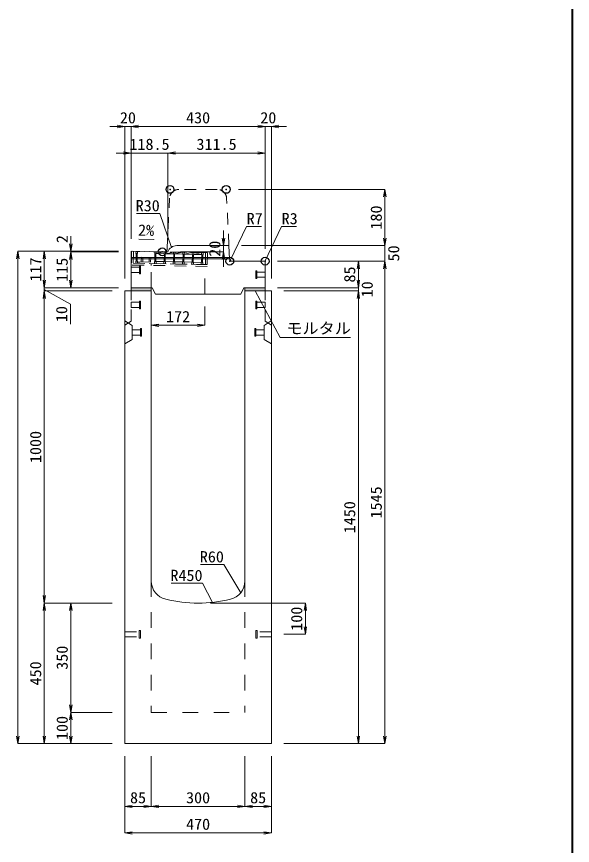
# Model space of a CAD drawing. Units: millimetres at full size. Extents: x -1809 to 57027, y -20349 to 17321.
# Drawn here: x 22818 to 24600, y -15422 to -12767 of the extents above; entities that cross this region are included whole.
import ezdxf
from ezdxf.enums import TextEntityAlignment as Align

# ---------------------------------------------------------------- set-up
doc = ezdxf.new("R2010")
doc.units = ezdxf.units.MM
doc.header["$LTSCALE"] = 50
doc.header["$PDMODE"] = 32
doc.header["$PDSIZE"] = 25
doc.linetypes.add('USER1', pattern=[2, 1, -1])
doc.linetypes.add('USER2', pattern=[1.35, 0.75, -0.6])
for name, color, linetype, lineweight in [('インサート', 3, 'USER2', 9), ('グレーチング', 7, 'USER2', 9), ('モルタル', 7, 'Continuous', 9), ('受枠', 3, 'USER2', 9), ('図枠', 7, 'Continuous', 5), ('寸法線', 7, 'Continuous', 13), ('引出線', 4, 'Continuous', 13), ('本体', 2, 'Continuous', 13), ('目地', 132, 'Continuous', 9)]:
    doc.layers.add(name, color=color, linetype=linetype, lineweight=lineweight)
doc.layers.add('作業エリア', color=11, linetype='Continuous')
doc.styles.add('ＭＳ 明朝', font='')
doc.styles.get('ＭＳ 明朝').set_extended_font_data('MS Mincho')

# ---------------------------------------------------------------- blocks, each defined once
blk = doc.blocks.new('open_arrow')
at = {"color": 0, "linetype": 'Continuous', "lineweight": -2}
blk.add_lwpolyline([(7.5, 1.25), (0, 0), (7.5, -1.25)], dxfattribs=at)

msp = doc.modelspace()

# ---------------------------------------------------------------- hatches: boundary and pattern name
at = {"layer": 'モルタル'}
for points in [[(23250, -13646.05), (23250, -13636.05), (23185, -13636.05), (23185, -13646.05)], [(23615, -13646.05), (23615, -13636.05), (23550, -13636.05), (23550, -13646.05)]]:
    msp.add_hatch(color=256, dxfattribs=at).paths.add_polyline_path(points)

# ---------------------------------------------------------------- linework, layer by layer
at = {"layer": 'インサート'}
for p, q in [((23185, -13570.55), (23212, -13570.55)), ((23185, -13570.55), (23185, -13587.55)), ((23185, -13587.55), (23212, -13587.55)), ((23215, -13566.55), (23212, -13566.55)), ((23212, -13566.55), (23212, -13591.55)), ((23212, -13591.55), (23215, -13591.55)), ((23215, -13591.55), (23215, -13566.55)), ((23585, -13581.55), (23588, -13581.55)), ((23585, -13606.55), (23585, -13581.55)), ((23588, -13581.55), (23588, -13606.55)), ((23615, -13585.55), (23588, -13585.55)), ((23615, -13585.55), (23615, -13602.55)), ((23588, -13606.55), (23585, -13606.55)), ((23615, -13602.55), (23588, -13602.55)), ((23185, -13682.55), (23212, -13682.55)), ((23185, -13682.55), (23185, -13699.55)), ((23215, -13678.55), (23212, -13678.55)), ((23212, -13678.55), (23212, -13703.55)), ((23215, -13703.55), (23215, -13678.55)), ((23585, -13678.55), (23588, -13678.55)), ((23585, -13703.55), (23585, -13678.55)), ((23588, -13678.55), (23588, -13703.55)), ((23615, -13682.55), (23588, -13682.55)), ((23615, -13682.55), (23615, -13699.55)), ((23185, -13699.55), (23212, -13699.55)), ((23212, -13703.55), (23215, -13703.55)), ((23588, -13703.55), (23585, -13703.55)), ((23615, -13699.55), (23588, -13699.55)), ((23188.2, -13770.55), (23215.2, -13770.55)), ((23188.2, -13770.55), (23188.2, -13787.55)), ((23218.2, -13766.55), (23215.2, -13766.55)), ((23215.2, -13766.55), (23215.2, -13791.55)), ((23218.2, -13791.55), (23218.2, -13766.55)), ((23581.8, -13766.55), (23584.8, -13766.55)), ((23581.8, -13791.55), (23581.8, -13766.55)), ((23584.8, -13766.55), (23584.8, -13791.55)), ((23611.8, -13770.55), (23584.8, -13770.55)), ((23611.8, -13770.55), (23611.8, -13787.55)), ((23188.2, -13787.55), (23215.2, -13787.55)), ((23215.2, -13791.55), (23218.2, -13791.55)), ((23584.8, -13791.55), (23581.8, -13791.55)), ((23611.8, -13787.55), (23584.8, -13787.55)), ((23211, -14758.55), (23211, -14733.55)), ((23211, -14733.55), (23215, -14733.55)), ((23215, -14758.55), (23215, -14733.55)), ((23585, -14733.55), (23589, -14733.55)), ((23585, -14733.55), (23585, -14758.55)), ((23589, -14733.55), (23589, -14758.55)), ((23165, -14737.55), (23211, -14737.55)), ((23165, -14754.55), (23165, -14737.55)), ((23165, -14754.55), (23211, -14754.55)), ((23215, -14758.55), (23211, -14758.55)), ((23589, -14758.55), (23585, -14758.55)), ((23635, -14737.55), (23589, -14737.55)), ((23635, -14754.55), (23589, -14754.55)), ((23635, -14737.55), (23635, -14754.55))]:
    msp.add_line(p, q, dxfattribs=at)
at = {"layer": 'グレーチング'}
for p, q in [((23201, -13519.37), (23200.88, -13525.37)), ((23200.88, -13525.37), (23201.86, -13526.39)), ((23415.95, -13523.67), (23201, -13519.37)), ((23201.86, -13526.39), (23201.38, -13550.39)), ((23204.86, -13526.45), (23204.38, -13550.45)), ((23205.88, -13525.47), (23204.86, -13526.45)), ((23206, -13519.47), (23205.88, -13525.47)), ((23218.12, -13538.22), (23217.82, -13553.22)), ((23218.12, -13538.22), (23248.12, -13538.82)), ((23223.12, -13538.32), (23222.82, -13553.32)), ((23243.12, -13538.72), (23242.82, -13553.72)), ((23248.12, -13538.82), (23247.82, -13553.82)), ((23260.98, -13520.57), (23260.86, -13526.57)), ((23260.86, -13526.57), (23261.84, -13527.59)), ((23261.84, -13527.59), (23261.36, -13551.59)), ((23264.84, -13527.65), (23264.36, -13551.65)), ((23265.86, -13526.67), (23264.84, -13527.65)), ((23265.98, -13520.67), (23265.86, -13526.67)), ((23265.86, -13526.67), (23290.98, -13521.17)), ((23265.86, -13526.67), (23290.86, -13527.17)), ((23290.98, -13521.17), (23290.86, -13527.17)), ((23290.86, -13527.17), (23291.84, -13528.19)), ((23291.84, -13528.19), (23291.36, -13552.19)), ((23294.84, -13528.25), (23294.36, -13552.25)), ((23295.86, -13527.27), (23294.84, -13528.25)), ((23295.98, -13521.27), (23295.86, -13527.27)), ((23295.86, -13527.27), (23320.97, -13521.77)), ((23295.86, -13527.27), (23320.85, -13527.77)), ((23320.97, -13521.77), (23320.85, -13527.77)), ((23320.85, -13527.77), (23321.83, -13528.79)), ((23321.83, -13528.79), (23321.35, -13552.79)), ((23324.83, -13528.85), (23324.35, -13552.85)), ((23325.85, -13527.87), (23324.83, -13528.85)), ((23325.97, -13521.87), (23325.85, -13527.87)), ((23325.85, -13527.87), (23350.97, -13522.37)), ((23325.85, -13527.87), (23350.85, -13528.37)), ((23350.97, -13522.37), (23350.85, -13528.37)), ((23350.85, -13528.37), (23351.83, -13529.39)), ((23351.83, -13529.39), (23351.35, -13553.39)), ((23354.83, -13529.45), (23354.35, -13553.45)), ((23355.85, -13528.47), (23354.83, -13529.45)), ((23355.97, -13522.47), (23355.85, -13528.47)), ((23355.85, -13528.47), (23380.96, -13522.97)), ((23355.85, -13528.47), (23380.84, -13528.97)), ((23380.96, -13522.97), (23380.84, -13528.97)), ((23380.84, -13528.97), (23381.82, -13529.99)), ((23381.82, -13529.99), (23381.34, -13553.99)), ((23384.82, -13530.05), (23384.34, -13554.05)), ((23385.84, -13529.07), (23384.82, -13530.05)), ((23385.96, -13523.07), (23385.84, -13529.07)), ((23385.84, -13529.07), (23410.95, -13523.57)), ((23385.84, -13529.07), (23410.83, -13529.57)), ((23410.95, -13523.57), (23410.83, -13529.57)), ((23410.83, -13529.57), (23411.81, -13530.59)), ((23411.81, -13530.59), (23411.33, -13554.59)), ((23414.81, -13530.65), (23414.33, -13554.65)), ((23415.83, -13529.67), (23414.81, -13530.65)), ((23415.95, -13523.67), (23415.83, -13529.67)), ((23200.24, -13557.37), (23200.36, -13551.37)), ((23415.19, -13561.67), (23200.24, -13557.37)), ((23200.36, -13551.37), (23201.38, -13550.39)), ((23205.36, -13551.47), (23204.38, -13550.45)), ((23205.24, -13557.47), (23205.36, -13551.47)), ((23205.33, -13552.97), (23260.31, -13554.07)), ((23260.22, -13558.57), (23260.34, -13552.57)), ((23260.34, -13552.57), (23261.36, -13551.59)), ((23264.36, -13551.65), (23291.36, -13552.19)), ((23265.34, -13552.67), (23264.36, -13551.65)), ((23265.22, -13558.67), (23265.34, -13552.67)), ((23290.22, -13559.17), (23290.34, -13553.17)), ((23290.34, -13553.17), (23291.36, -13552.19)), ((23295.34, -13553.27), (23294.36, -13552.25)), ((23294.36, -13552.25), (23321.35, -13552.79)), ((23295.22, -13559.27), (23295.34, -13553.27)), ((23320.21, -13559.77), (23320.33, -13553.77)), ((23320.33, -13553.77), (23321.35, -13552.79)), ((23325.33, -13553.87), (23324.35, -13552.85)), ((23324.35, -13552.85), (23351.35, -13553.39)), ((23325.21, -13559.87), (23325.33, -13553.87)), ((23350.21, -13560.37), (23350.33, -13554.37)), ((23350.33, -13554.37), (23351.35, -13553.39)), ((23355.33, -13554.47), (23354.35, -13553.45)), ((23354.35, -13553.45), (23381.34, -13553.99)), ((23355.21, -13560.47), (23355.33, -13554.47)), ((23380.2, -13560.97), (23380.32, -13554.97)), ((23380.32, -13554.97), (23381.34, -13553.99)), ((23385.32, -13555.07), (23384.34, -13554.05)), ((23384.34, -13554.05), (23411.33, -13554.59)), ((23385.2, -13561.07), (23385.32, -13555.07)), ((23410.19, -13561.57), (23410.31, -13555.57)), ((23410.31, -13555.57), (23411.33, -13554.59)), ((23415.31, -13555.67), (23414.33, -13554.65)), ((23415.19, -13561.67), (23415.31, -13555.67))]:
    msp.add_line(p, q, dxfattribs=at)
at = {"layer": 'モルタル'}
for points in [[(23185, -13636.05), (23250, -13636.05), (23250, -13646.05), (23185, -13646.05)], [(23550, -13636.05), (23615, -13636.05), (23615, -13646.05), (23550, -13646.05)]]:
    msp.add_lwpolyline(points, close=True, dxfattribs=at)
at = {"layer": '作業エリア'}
for p in [(23310, -13321.05), (23490, -13321.05), (23285, -13521.05), (23501.5, -13551.05), (23615, -13551.05)]:
    msp.add_point(p, dxfattribs=at)
at = {"layer": '受枠'}
for p, q in [((23187, -13519.09), (23186.12, -13563.08)), ((23429.95, -13523.95), (23187, -13519.09)), ((23193, -13519.21), (23192.24, -13557.21)), ((23423.95, -13523.83), (23423.19, -13561.83)), ((23429.95, -13523.95), (23429.07, -13567.94)), ((23429.07, -13567.94), (23186.12, -13563.08)), ((23192.24, -13557.21), (23429.19, -13561.95)), ((23249.23, -13558.35), (23249.11, -13564.34))]:
    msp.add_line(p, q, dxfattribs=at)
at = {"layer": '図枠', "lineweight": 40}
msp.add_line((24600, -18146.05), (24600, -1526.05), dxfattribs=at)
at = {"layer": '寸法線'}
for p, q in [((23233, -13119.38), (23117, -13119.38)), ((23165, -13606.03), (23165, -13119.38)), ((23185, -13119.38), (23615, -13119.38)), ((23185, -13479.03), (23185, -13119.38)), ((23185, -13479.03), (23185, -13119.38)), ((23567, -13119.38), (23683, -13119.38)), ((23615, -13511.03), (23615, -13119.38)), ((23615, -13511.03), (23615, -13119.38)), ((23635, -13606.03), (23635, -13119.38)), ((23351.37, -13204.38), (23137, -13204.38)), ((23185, -13479.03), (23185, -13204.38)), ((23303.37, -13481.03), (23303.37, -13204.38)), ((23615, -13204.38), (23303.37, -13204.38)), ((23303.37, -13481.03), (23303.37, -13204.38)), ((23615, -13511.03), (23615, -13204.38)), ((23530.02, -13321.05), (23998.78, -13321.05)), ((23998.78, -13321.05), (23998.78, -13501.05)), ((23481.36, -13569.05), (23481.36, -13453.05)), ((23998.78, -13453.05), (23998.78, -13599.05)), ((22992.06, -13471.05), (22992.06, -13569.05)), ((23371.67, -13501.05), (23481.36, -13501.05)), ((23539.02, -13501.05), (23998.78, -13501.05)), ((23539.02, -13501.05), (23998.78, -13501.05)), ((22822.06, -15096.05), (22822.06, -13519.05)), ((23144.98, -13519.05), (22822.06, -13519.05)), ((22907.06, -13519.05), (22907.06, -13636.05)), ((23144.98, -13519.05), (22907.06, -13519.05)), ((23144.98, -13519.05), (22992.06, -13519.05)), ((23144.98, -13521.05), (22992.06, -13521.05)), ((22992.06, -13521.05), (22992.06, -13636.05)), ((23144.98, -13521.05), (22992.06, -13521.05)), ((23343.39, -13521.05), (23481.36, -13521.05)), ((23655.02, -13551.05), (23998.78, -13551.05)), ((23655.02, -13551.05), (23913.78, -13551.05)), ((23655.02, -13551.05), (23998.78, -13551.05)), ((23913.78, -13551.05), (23913.78, -13636.05)), ((23998.78, -13551.05), (23998.78, -15096.05)), ((22907.06, -13588.05), (22907.06, -13694.05)), ((23913.78, -13588.05), (23913.78, -13694.05)), ((23144.98, -13636.05), (22907.06, -13636.05)), ((23144.98, -13636.05), (22907.06, -13636.05)), ((22907.06, -13641.05), (22990.47, -13688.34)), ((23144.98, -13636.05), (22992.06, -13636.05)), ((23655.02, -13636.05), (23913.78, -13636.05)), ((23655.02, -13636.05), (23913.78, -13636.05)), ((23124.98, -13646.05), (22907.06, -13646.05)), ((22907.06, -13646.05), (22907.06, -14646.05)), ((23124.98, -13646.05), (22907.06, -13646.05)), ((23675.02, -13646.05), (23913.78, -13646.05)), ((23675.02, -13646.05), (23913.78, -13646.05)), ((23913.78, -13646.05), (23913.78, -15096.05)), ((22990.47, -13688.34), (22990.47, -13752.41)), ((23422, -13696.07), (23422, -13756.28)), ((23250, -13756.28), (23422, -13756.28)), ((23124.98, -14646.05), (22907.06, -14646.05)), ((22907.06, -15096.05), (22907.06, -14646.05)), ((23124.98, -14646.05), (22907.06, -14646.05)), ((22992.06, -14646.05), (22992.06, -14996.05)), ((23124.98, -14646.05), (22992.06, -14646.05)), ((23440.02, -14646.05), (23743.78, -14646.05)), ((23743.78, -14646.05), (23743.78, -14746.05)), ((23675.02, -14746.05), (23743.78, -14746.05)), ((23124.98, -14996.05), (22992.06, -14996.05)), ((22992.06, -14996.05), (22992.06, -15096.05)), ((23124.98, -14996.05), (22992.06, -14996.05)), ((23124.98, -15096.05), (22822.06, -15096.05)), ((23124.98, -15096.05), (22907.06, -15096.05)), ((23124.98, -15096.05), (22992.06, -15096.05)), ((23675.02, -15096.05), (23913.78, -15096.05)), ((23675.02, -15096.05), (23998.78, -15096.05)), ((23165, -15136.07), (23165, -15297.21)), ((23165, -15136.07), (23165, -15382.21)), ((23250, -15136.07), (23250, -15297.21)), ((23250, -15136.07), (23250, -15297.21)), ((23550, -15136.07), (23550, -15297.21)), ((23550, -15136.07), (23550, -15297.21)), ((23635, -15136.07), (23635, -15297.21)), ((23635, -15136.07), (23635, -15382.21)), ((23165, -15297.21), (23250, -15297.21)), ((23250, -15297.21), (23550, -15297.21)), ((23550, -15297.21), (23635, -15297.21)), ((23165, -15382.21), (23635, -15382.21))]:
    msp.add_line(p, q, dxfattribs=at)
at = {"layer": '引出線'}
for points in [[(23314.33, -13506.56), (23277.1, -13398.16), (23202.43, -13398.16)], [(23503.33, -13549.13), (23555.62, -13439.6), (23603.55, -13439.6)], [(23614.12, -13551.93), (23667.75, -13439.6), (23715.48, -13439.6)], [(23258.5, -13480.93), (23209.76, -13479.95), (23258.5, -13480.93)], [(23582.5, -13646.05), (23663.13, -13795.08), (23889.05, -13795.08)], [(23537.07, -14612.74), (23482.66, -14522.84), (23407.98, -14522.84)], [(23446.44, -14643.65), (23414.22, -14582.51), (23313.21, -14582.51)]]:
    msp.add_lwpolyline(points, dxfattribs=at)
at = {"layer": '本体', "linetype": 'USER2'}
for p, q in [((23461.46, -13321.05), (23338.54, -13321.05)), ((23300.33, -13514.4), (23308.57, -13349.56)), ((23499, -13501.05), (23491.43, -13349.56))]:
    msp.add_line(p, q, dxfattribs=at)
at = {"layer": '本体'}
for p, q in [((23499, -13501.05), (23331.65, -13501.05)), ((23501.17, -13544.4), (23499, -13501.05)), ((23185, -13636.05), (23185, -13519.05)), ((23185, -13519.05), (23285, -13521.05)), ((23285, -13521.05), (23303.37, -13521.05)), ((23612, -13551.05), (23508.16, -13551.05)), ((23615, -13636.05), (23615, -13554.05)), ((23253, -13636.05), (23185, -13636.05)), ((23253, -13636.05), (23263, -13656.05)), ((23547, -13636.05), (23537, -13656.05)), ((23615, -13636.05), (23547, -13636.05)), ((23165, -13646.05), (23165, -15096.05)), ((23165, -13646.05), (23250, -13646.05)), ((23250, -13646.05), (23250, -14575.53)), ((23537, -13656.05), (23263, -13656.05)), ((23550, -13646.05), (23635, -13646.05)), ((23550, -13646.05), (23550, -14575.53)), ((23635, -13646.05), (23635, -15096.05)), ((23165, -15096.05), (23635, -15096.05))]:
    msp.add_line(p, q, dxfattribs=at)
at = {"layer": '本体', "linetype": 'USER1'}
for p, q in [((23250, -13636.05), (23250, -13558.36)), ((23422, -13656.05), (23422, -13561.8))]:
    msp.add_line(p, q, dxfattribs=at)
at = {"layer": '本体', "linetype": 'USER2', "lineweight": 9}
for p, q in [((23185, -13743.05), (23185, -13646.05)), ((23615, -13743.05), (23615, -13646.05)), ((23165, -13755.55), (23185, -13743.05)), ((23635, -13755.55), (23615, -13743.05))]:
    msp.add_line(p, q, dxfattribs=at)
at = {"layer": '本体', "lineweight": 9}
for p, q in [((23165, -13742.05), (23188.2, -13756.55)), ((23634.58, -13742.31), (23611.8, -13756.55)), ((23188.2, -13756.55), (23188.2, -13801.55)), ((23611.8, -13756.55), (23611.8, -13801.55)), ((23188.2, -13801.55), (23165, -13816.05)), ((23611.8, -13801.55), (23635, -13816.05))]:
    msp.add_line(p, q, dxfattribs=at)
at = {"layer": '本体', "linetype": 'USER1', "lineweight": 15}
for p, q in [((23250, -14575.53), (23250, -14996.05)), ((23550, -14575.53), (23550, -14996.05)), ((23250, -14996.05), (23550, -14996.05))]:
    msp.add_line(p, q, dxfattribs=at)
at = {"layer": '本体', "linetype": 'USER2'}
for centre, radius, start, end in [((23338.54, -13351.05), 30, 90, 177.13759), ((23461.46, -13351.05), 30, 2.86241, 90), ((23293.34, -13514.05), 7, 270, 357.13759)]:
    msp.add_arc(centre, radius, start, end, dxfattribs=at)
at = {"layer": '本体'}
for centre, radius, start, end in [((23331.65, -13531.05), 30, 90, 160.52878), ((23508.16, -13544.05), 7, 182.86241, 270), ((23612, -13554.05), 3, 0, 90), ((23310, -14575.53), 60, 180, 256.65764), ((23490, -14575.53), 60, 283.34236, 0), ((23400, -14196.05), 450, 256.65764, 283.34236)]:
    msp.add_arc(centre, radius, start, end, dxfattribs=at)
at = {"layer": '目地'}
for p, q in [((23185, -13539.05), (23500.9, -13539.05)), ((23185, -13543.05), (23501.1, -13543.05))]:
    msp.add_line(p, q, dxfattribs=at)

# ---------------------------------------------------------------- block references
at = {"layer": '寸法線', "xscale": 3.2, "yscale": 3.2}
for p, rotation in [((23165, -13119.38), 180), ((23615, -13119.38), 180), ((23615, -13119.38), 180), ((23185, -13204.38), 180), ((23615, -13204.38), 180), ((23998.78, -13321.05), 270), ((23481.36, -13501.05), 90), ((23998.78, -13501.05), 90), ((23998.78, -13501.05), 90), ((22992.06, -13519.05), 90), ((22822.06, -13519.05), 270), ((22907.06, -13519.05), 270), ((22992.06, -13521.05), 270), ((22992.06, -13521.05), 270), ((23481.36, -13521.05), 270), ((23913.78, -13551.05), 270), ((23998.78, -13551.05), 270), ((23998.78, -13551.05), 270), ((22907.06, -13636.05), 90), ((22907.06, -13636.05), 90), ((22992.06, -13636.05), 90), ((23913.78, -13636.05), 90), ((23913.78, -13636.05), 90), ((22907.06, -13646.05), 270), ((22907.06, -13646.05), 270), ((23913.78, -13646.05), 270), ((23913.78, -13646.05), 270), ((23422, -13756.28), 180), ((22907.06, -14646.05), 90), ((22907.06, -14646.05), 270), ((22992.06, -14646.05), 270), ((23743.78, -14646.05), 270), ((23743.78, -14746.05), 90), ((22992.06, -14996.05), 90), ((22992.06, -14996.05), 270), ((22822.06, -15096.05), 90), ((22907.06, -15096.05), 90), ((22992.06, -15096.05), 90), ((23913.78, -15096.05), 90), ((23998.78, -15096.05), 90), ((23250, -15297.21), 180), ((23550, -15297.21), 180), ((23635, -15297.21), 180), ((23635, -15382.21), 180)]:
    msp.add_blockref('open_arrow', p, dxfattribs=dict(at, rotation=rotation))
for p in [(23185, -13119.38), (23185, -13119.38), (23635, -13119.38), (23303.37, -13204.38), (23303.37, -13204.38), (23250, -13756.28), (23165, -15297.21), (23250, -15297.21), (23550, -15297.21), (23165, -15382.21)]:
    msp.add_blockref('open_arrow', p, dxfattribs=at)
at = {"layer": '引出線', "xscale": 0.0533, "yscale": 0.0533}
for p, rotation in [((23258.5, -13480.93), 178.9), ((23314.33, -13506.56), 109), ((23503.33, -13549.13), 64.5), ((23614.12, -13551.93), 64.5), ((23582.5, -13646.05), 298.4), ((23537.07, -14612.74), 121.2), ((23446.44, -14643.65), 117.8)]:
    msp.add_blockref('open_arrow', p, dxfattribs=dict(at, rotation=rotation))

# ---------------------------------------------------------------- texts
at = {"layer": '寸法線', "style": 'ＭＳ 明朝', "width": 1.05}
for s, p in [('20', (23175, -13091.36)), ('430', (23400, -13091.36)), ('20', (23625, -13091.36)), ('118.5', (23244.18, -13176.36)), ('311.5', (23459.18, -13176.36)), ('172', (23336, -13728.26)), ('85', (23207.5, -15269.19)), ('300', (23400, -15269.19)), ('85', (23592.5, -15269.19)), ('470', (23400, -15354.19))]:
    msp.add_text(s, height=36.03, dxfattribs=at).set_placement(p, align=Align.MIDDLE_CENTER)
for s, p in [('180', (23970.76, -13411.05)), ('2', (22964.06, -13480.2)), ('20', (23453.34, -13511.05)), ('50', (24026.8, -13526.05)), ('117', (22879.04, -13577.55)), ('115', (22964.04, -13578.55)), ('85', (23885.76, -13593.55)), ('10', (23941.8, -13641.05)), ('10', (22962.45, -13720.38)), ('1000', (22879.04, -14146.05)), ('1545', (23970.76, -14323.55)), ('1450', (23885.76, -14371.05)), ('100', (23715.76, -14696.05)), ('350', (22964.04, -14821.05)), ('450', (22879.04, -14871.05)), ('100', (22964.04, -15046.05))]:
    msp.add_text(s, height=36.03, rotation=90, dxfattribs=at).set_placement(p, align=Align.MIDDLE_CENTER)
at = {"layer": '引出線', "style": 'ＭＳ 明朝', "width": 1.05}
for s, p in [('R30', (23277.1, -13354.96)), ('R60', (23482.66, -14479.64)), ('R450', (23414.22, -14539.31))]:
    msp.add_text(s, height=36.03, dxfattribs=at).set_placement(p, align=Align.TOP_RIGHT)
for s, p in [('R7', (23555.62, -13396.4)), ('R3', (23667.75, -13396.4)), ('モルタル', (23683.13, -13747.97))]:
    msp.add_text(s, height=36.03, dxfattribs=at).set_placement(p, align=Align.TOP_LEFT)
msp.add_text('2%', height=36.03, rotation=358.854, dxfattribs=at).set_placement((23259.44, -13434.03), align=Align.TOP_RIGHT)

doc.saveas('drawing.dxf')
